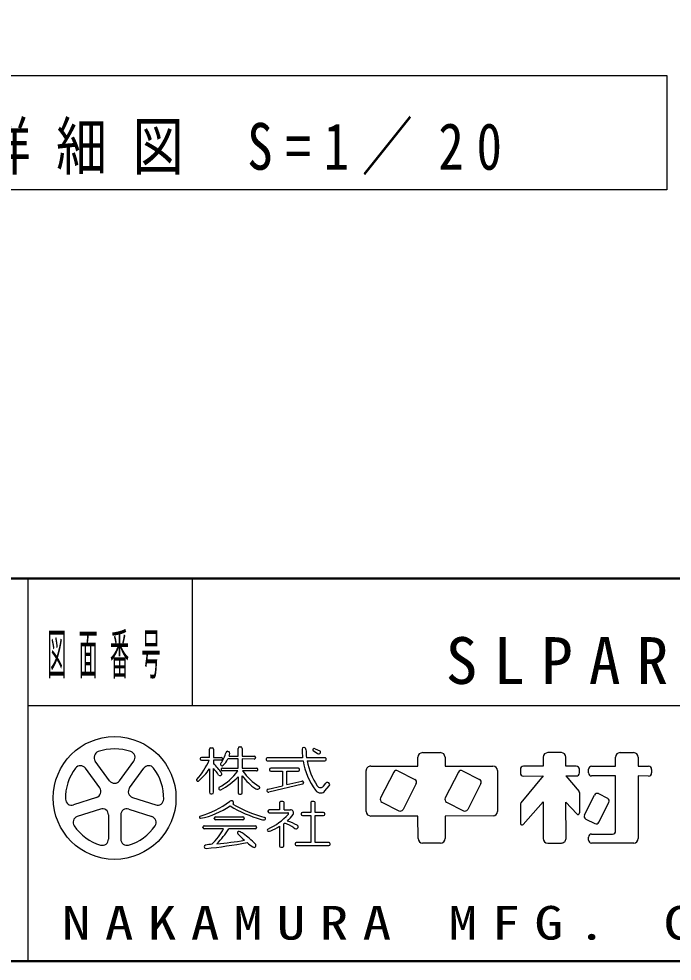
# Model space of a CAD drawing. Units: millimetres at full size, with parts at other scales. Extents: x 0 to 15000, y -1655 to 10280.
# Drawn here: x 12460 to 13894, y 0 to 2068 of the extents above; entities that cross this region are included whole.
import ezdxf

# ---------------------------------------------------------------- set-up
doc = ezdxf.new("R2010")
doc.units = ezdxf.units.MM
doc.layers.add('FMT-TXT', color=2, linetype='Continuous')
doc.layers.add('外形', color=2, linetype='Continuous', lineweight=25)
doc.layers.add('文字', color=2, linetype='Continuous', lineweight=13)
doc.styles.add('ＭＳ ゴシック', font='')
doc.styles.get('ＭＳ ゴシック').set_extended_font_data('MS Gothic')

msp = doc.modelspace()

# ---------------------------------------------------------------- linework, layer by layer
at = {"layer": '外形', "color": 7, "lineweight": 50}
msp.add_line((15000, 840), (0, 840), dxfattribs=at)
at = {"layer": '外形', "color": 7}
for p, q in [((12480, 840), (12480, 0)), ((15000, 560), (12480, 560))]:
    msp.add_line(p, q, dxfattribs=at)
at = {"layer": '外形', "color": 3}
msp.add_line((12840, 840), (12840, 560), dxfattribs=at)
at = {"layer": '外形'}
for p, q in [((12878.199, 447.233), (12878.199, 464.951)), ((12881.559, 468.311), (12883.891, 468.311)), ((12887.251, 464.953), (12887.261, 447.233)), ((12918.905, 460.296), (12920.68, 459.755)), ((12941.071, 449.633), (12941.071, 466.878)), ((12944.431, 470.238), (12946.887, 470.238)), ((12950.247, 466.884), (12950.278, 449.633)), ((13085.817, 468.736), (13085.08, 468.736)), ((13105.886, 465.268), (13105.722, 465.104)), ((13105.95, 462.537), (13115.616, 455.802)), ((13110.029, 466.078), (13120.227, 461.774)), ((13121.783, 457.388), (13121.827, 457.476)), ((13345.874, 457.511), (13385.085, 457.511)), ((13650.434, 457.511), (13620.658, 457.511)), ((13779.334, 457.511), (13809.059, 457.511)), ((12659.216, 395.865), (12627.799, 439.106)), ((12680.962, 395.865), (12712.379, 439.106)), ((12857.769, 444.545), (12857.769, 443.801)), ((12860.455, 441.113), (12877.769, 441.101)), ((12878.199, 447.233), (12860.457, 447.233)), ((12887.261, 447.233), (12904.12, 447.233)), ((12904.122, 441.113), (12887.261, 441.101)), ((12887.261, 441.101), (12887.261, 432.762)), ((12906.808, 444.545), (12906.808, 443.801)), ((12941.071, 443.608), (12918.653, 443.608)), ((12921.256, 449.633), (12941.071, 449.633)), ((12941.071, 423.559), (12941.071, 443.608)), ((12950.278, 449.633), (12976.542, 449.633)), ((12976.537, 443.563), (12950.278, 443.608)), ((12950.278, 443.608), (12950.278, 423.559)), ((12979.23, 446.945), (12979.23, 446.251)), ((13002.454, 443.692), (13002.454, 442.083)), ((13082.705, 446.38), (13005.142, 446.38)), ((13005.142, 439.395), (13083.595, 439.395)), ((13131.626, 446.439), (13091.378, 446.39)), ((13092.51, 439.395), (13131.629, 439.395)), ((13134.317, 442.083), (13134.317, 443.751)), ((13335.794, 428.108), (13335.794, 447.431)), ((13395.165, 447.497), (13395.293, 428.108)), ((13610.578, 447.46), (13610.521, 427.594)), ((13660.514, 427.594), (13660.514, 447.431)), ((13769.254, 427.594), (13769.254, 447.431)), ((13819.139, 447.486), (13819.248, 427.594)), ((12637.47, 380.065), (12606.053, 423.306)), ((12702.709, 380.065), (12734.125, 423.306)), ((12878.199, 422.238), (12878.199, 370.479)), ((12887.191, 370.475), (12887.261, 422.722)), ((12904.055, 420.222), (12904.055, 420.899)), ((12904.181, 429.424), (12904.233, 429.391)), ((12940.429, 417.534), (12906.743, 417.534)), ((12906.745, 423.587), (12941.071, 423.559)), ((12950.278, 423.559), (12981.619, 423.559)), ((12981.619, 417.533), (12950.993, 417.534)), ((12984.307, 420.871), (12984.307, 420.221)), ((13010.211, 420.733), (13010.211, 419.527)), ((13012.893, 416.839), (13038.528, 416.788)), ((13073.337, 423.421), (13012.899, 423.421)), ((13038.528, 416.789), (13038.528, 384.978)), ((13048.256, 387.312), (13048.256, 416.789)), ((13048.256, 416.789), (13073.337, 416.789)), ((13076.025, 419.477), (13076.025, 420.733)), ((13222.195, 328.548), (13222.195, 418.076)), ((13232.28, 428.156), (13335.794, 428.108)), ((13282.646, 414.909), (13253.664, 358.028)), ((13291.685, 417.846), (13329.138, 398.763)), ((13395.293, 428.108), (13500.425, 428.108)), ((13424.526, 414.909), (13395.544, 358.028)), ((13433.565, 417.846), (13471.018, 398.763)), ((13510.505, 418.028), (13510.505, 328.679)), ((13560.556, 420.874), (13560.556, 412.976)), ((13610.521, 427.594), (13567.276, 427.594)), ((13683.272, 427.712), (13660.514, 427.594)), ((13690.027, 413.015), (13690.027, 420.992)), ((13709.882, 413.015), (13709.882, 421.009)), ((13716.619, 427.729), (13769.254, 427.594)), ((13819.248, 427.594), (13841.733, 427.594)), ((13848.453, 420.874), (13848.453, 412.981)), ((12851.389, 395.149), (12850.961, 395.432)), ((12902.518, 407.239), (12903.462, 407.704)), ((12941.071, 404.525), (12941.071, 369.661)), ((12950.244, 369.658), (12950.278, 406.285)), ((13048.256, 387.312), (13080.633, 395.077)), ((13610.521, 406.295), (13561.744, 347.491)), ((13567.283, 406.256), (13610.521, 406.295)), ((13660.514, 406.295), (13683.307, 406.295)), ((13660.514, 406.295), (13689.243, 371.994)), ((13769.254, 406.295), (13716.602, 406.295)), ((13769.437, 285.656), (13769.254, 406.295)), ((13819.248, 406.295), (13819.248, 269.163)), ((13841.723, 406.261), (13819.248, 406.295)), ((12898.623, 378.124), (12898.839, 377.639)), ((12987.916, 379.031), (12988.404, 379.593)), ((13004.479, 373.614), (13004.472, 373.661)), ((13007.013, 377.419), (13038.528, 384.978)), ((13082.276, 388.218), (13008.575, 370.834)), ((13084.657, 392.699), (13084.745, 392.378)), ((13121.715, 380.916), (13121.959, 380.916)), ((13128.471, 384.01), (13133.906, 390.679)), ((13131.769, 373.373), (13141.097, 384.818)), ((13332.074, 389.724), (13303.092, 332.843)), ((13473.954, 389.724), (13444.972, 332.843)), ((12630.75, 359.383), (12579.916, 342.866)), ((12709.429, 359.383), (12760.262, 342.866)), ((12881.559, 367.119), (12883.831, 367.119)), ((12944.431, 366.301), (12946.884, 366.301)), ((13122.543, 369.043), (13122.653, 369.043)), ((13690.027, 369.836), (13690.027, 325.229)), ((13700.95, 320.886), (13722.905, 364.543)), ((13731.928, 367.527), (13751.979, 357.443)), ((12639.056, 333.819), (12588.223, 317.302)), ((12701.122, 333.819), (12751.955, 317.302)), ((13032.22, 332.113), (13009.36, 332.113)), ((13032.22, 347.897), (13032.22, 332.113)), ((13039.341, 350.59), (13034.908, 350.59)), ((13042.029, 332.113), (13042.029, 347.902)), ((13042.029, 332.113), (13056.075, 332.113)), ((13100.398, 347.896), (13100.446, 326.089)), ((13107.321, 350.59), (13103.086, 350.59)), ((13110.009, 326.089), (13110.009, 347.902)), ((13256.601, 348.99), (13294.054, 329.907)), ((13398.481, 348.99), (13435.934, 329.907)), ((13560.97, 345.345), (13560.97, 302.102)), ((13610.521, 349.941), (13566.862, 299.893)), ((13610.521, 349.941), (13610.521, 269.163)), ((13660.642, 269.179), (13660.514, 348.799)), ((13660.514, 348.799), (13684.19, 322.959)), ((13733.008, 304.763), (13754.964, 348.42)), ((12656.649, 321.037), (12656.649, 267.587)), ((12683.529, 321.037), (12683.529, 267.587)), ((12888.948, 312.949), (12888.948, 313.985)), ((12891.632, 316.673), (12911.066, 316.704)), ((12951.603, 310.261), (12891.636, 310.261)), ((12911.066, 316.704), (12951.603, 316.704)), ((12954.291, 314.016), (12954.291, 312.949)), ((13001.541, 312.552), (13001.541, 312.476)), ((13006.672, 329.425), (13006.672, 328.135)), ((13009.36, 325.447), (13050.391, 325.447)), ((13079.65, 323.401), (13079.65, 322.176)), ((13082.329, 319.488), (13100.446, 319.422)), ((13100.446, 326.089), (13082.338, 326.089)), ((13100.446, 319.422), (13100.446, 260.344)), ((13128.824, 326.031), (13110.009, 326.089)), ((13110.009, 260.344), (13110.009, 319.422)), ((13110.009, 319.422), (13128.816, 319.422)), ((13131.504, 322.11), (13131.504, 323.343)), ((13335.794, 318.468), (13232.275, 318.468)), ((13335.921, 269.137), (13335.794, 318.468)), ((13500.438, 318.599), (13395.293, 318.468)), ((13395.293, 318.468), (13395.293, 269.163)), ((13703.934, 311.863), (13723.985, 301.779)), ((12864.063, 293.266), (12864.063, 294.287)), ((12909.38, 290.578), (12866.751, 290.578)), ((12866.763, 296.975), (12878.797, 296.924)), ((12878.797, 296.924), (12978.779, 296.924)), ((12978.779, 290.578), (12920.803, 290.578)), ((12981.467, 294.236), (12981.467, 293.266)), ((12997.449, 309.956), (12999.021, 309.956)), ((13031.966, 295.855), (13031.966, 252.514)), ((13041.237, 252.518), (13041.237, 301.23)), ((13709.882, 265.803), (13709.882, 272.206)), ((13716.602, 278.926), (13762.717, 278.926)), ((13034.654, 249.826), (13038.549, 249.826)), ((13066.015, 257.656), (13066.015, 256.161)), ((13100.446, 260.344), (13068.703, 260.344)), ((13068.703, 253.473), (13140.147, 253.473)), ((13140.143, 260.379), (13110.009, 260.344)), ((13142.835, 256.161), (13142.835, 257.691)), ((13385.213, 259.083), (13346.001, 259.083)), ((13620.601, 259.083), (13650.562, 259.083)), ((13809.168, 259.083), (13716.602, 259.083))]:
    msp.add_line(p, q, dxfattribs=at)
at = {"layer": '外形', "color": 7, "lineweight": 50}
msp.add_lwpolyline([(0, 0), (0, 10280), (15000, 10280), (15000, 0)], close=True, dxfattribs=at)
at = {"layer": '外形'}
msp.add_circle((12670.089, 358.034), 134.734, dxfattribs=at)
for centre, radius, start, end in [((12638.673, 447.006), 13.44, 109.44841, 216), ((12670.089, 358.034), 107.796, 70.55159, 109.44841), ((12701.506, 447.006), 13.44, 324, 70.55159), ((12881.559, 464.951), 3.36, 90, 180), ((12883.891, 464.951), 3.36, 0.03071, 90), ((12847.891, 475.517), 69.06, 323.32664, 345.25207), ((12917.925, 457.082), 3.36, 73.05496, 165.25207), ((12919.7, 456.541), 3.36, 348.15042, 73.05496), ((12874.324, 466.061), 49.724, 340.70702, 348.15042), ((12944.431, 466.878), 3.36, 90, 180), ((12946.887, 466.878), 3.36, 0.10171, 90), ((13229.594, 462.993), 147.893, 179.05504, 186.44956), ((13085.08, 465.376), 3.36, 90, 179.05504), ((13085.817, 464.536), 4.2, 0.73865, 90), ((13237.827, 466.496), 147.822, 180.73865, 187.81715), ((13106.91, 463.916), 1.68, 135, 235.13411), ((13108.559, 462.595), 3.78, 67.11966, 135), ((13118.017, 459.248), 4.2, 235.13411, 333.70884), ((13119.002, 458.871), 3.15, 333.70884, 67.11966), ((13345.874, 447.431), 10.08, 90, 180), ((13385.085, 447.431), 10.08, 0.37848, 90), ((13620.658, 447.431), 10.08, 90, 179.83438), ((13650.434, 447.431), 10.08, 0, 90), ((13779.334, 447.431), 10.08, 90, 180), ((13809.059, 447.431), 10.08, 0.31285, 90), ((12727.483, 507.329), 164.231, 318.53178, 336.218), ((12860.457, 444.545), 2.688, 90, 180), ((12860.457, 443.801), 2.688, 180, 269.96094), ((12905.976, 432.264), 3.36, 143.32664, 237.70815), ((12904.12, 444.545), 2.688, 0, 90), ((12904.12, 443.801), 2.688, 270.03997, 0), ((12874.324, 466.061), 49.724, 313.1417, 333.15639), ((12976.542, 446.251), 2.688, 269.90077, 0), ((12976.542, 446.945), 2.688, 0, 90), ((13005.142, 443.692), 2.688, 90, 180), ((13005.142, 442.083), 2.688, 180, 270), ((13229.594, 462.993), 147.893, 189.18129, 216.51269), ((13237.827, 466.496), 147.822, 190.56412, 213.61207), ((13131.629, 443.751), 2.688, 0, 90.06898), ((13131.629, 442.083), 2.688, 270, 0), ((12670.089, 358.034), 107.796, 142.55159, 181.44841), ((12595.18, 415.407), 13.44, 36, 142.55159), ((12744.998, 415.407), 13.44, 37.44841, 144), ((12670.089, 358.034), 107.796, 358.55159, 37.44841), ((12783.773, 482.966), 112.268, 308.62833, 327.25422), ((12835.088, 369.796), 81.772, 31.45806, 50.35526), ((12804.645, 348.098), 111.329, 32.81567, 42.09068), ((12842.953, 486.765), 119.56, 298.38978, 324.61681), ((12906.743, 420.899), 2.688, 89.95342, 180), ((12906.743, 420.222), 2.688, 180, 270), ((12906.028, 432.231), 3.36, 237.70815, 313.1417), ((13064.966, 501.278), 141.431, 216.30733, 236.72135), ((12981.619, 420.871), 2.688, 0, 90), ((12981.619, 420.221), 2.688, 269.99752, 0), ((13012.899, 420.733), 2.688, 90, 180), ((13012.899, 419.527), 2.688, 180, 269.8862), ((13073.337, 420.733), 2.688, 0, 90), ((13073.337, 419.477), 2.688, 270, 0), ((13232.275, 418.076), 10.08, 89.97387, 180), ((13288.634, 411.858), 6.72, 63, 153), ((13430.514, 411.858), 6.72, 63, 153), ((13500.425, 418.028), 10.08, 0, 90), ((13567.276, 420.874), 6.72, 90, 180), ((13683.307, 420.992), 6.72, 0, 90.29595), ((13716.602, 421.009), 6.72, 89.85289, 180), ((13841.733, 420.874), 6.72, 0, 90), ((12670.089, 403.765), 13.44, 216, 324), ((12852.119, 397.184), 2.1, 138.53178, 236.5396), ((12852.547, 396.901), 2.1, 236.5396, 308.62833), ((12901.032, 410.252), 3.36, 212.81567, 296.25232), ((12901.975, 410.717), 3.36, 296.25232, 31.45806), ((12832.363, 508.932), 150.726, 298.15867, 316.15596), ((13038.261, 469.468), 108.32, 215.68313, 237.27131), ((13081.416, 391.81), 3.36, 15.34193, 103.48779), ((13326.087, 392.775), 6.72, 333, 63), ((13467.967, 392.775), 6.72, 333, 63), ((13567.276, 412.976), 6.72, 180, 270.05143), ((13683.307, 413.015), 6.72, 270, 0), ((13716.602, 413.015), 6.72, 180, 270), ((13841.733, 412.981), 6.72, 269.91201, 0), ((12626.596, 372.165), 13.44, 288, 36), ((12713.582, 372.165), 13.44, 144, 252), ((12901.077, 379.219), 2.688, 118.38978, 204.04766), ((12901.908, 379.008), 3.36, 204.04766, 298.15867), ((12983.33, 383.999), 6.72, 237.27131, 319.03632), ((12985.886, 380.793), 2.688, 319.03632, 56.72135), ((13007.796, 374.152), 3.36, 103.48779, 188.39767), ((13007.803, 374.105), 3.36, 188.39767, 283.27187), ((13081.504, 391.489), 3.36, 283.27187, 15.34193), ((13122.543, 383.743), 14.7, 216.51269, 270), ((13121.715, 389.316), 8.4, 213.61207, 270), ((13121.959, 389.316), 8.4, 270, 320.82004), ((13122.653, 380.803), 11.76, 270, 320.82004), ((13137.502, 387.749), 4.638, 320.82004, 140.82004), ((12575.763, 355.649), 13.44, 181.44841, 288), ((12764.415, 355.649), 13.44, 252, 358.55159), ((12881.559, 370.479), 3.36, 180, 270), ((12883.831, 370.479), 3.36, 270, 359.92302), ((12927.135, 343.962), 7.777, 80.51157, 126.30669), ((12927.863, 348.318), 3.36, 359.89486, 80.51157), ((12944.431, 369.661), 3.36, 180, 270), ((12946.884, 369.661), 3.36, 270, 359.94756), ((13259.652, 354.977), 6.72, 153, 243), ((13401.532, 354.977), 6.72, 153, 243), ((13686.667, 369.836), 3.36, 0, 39.94734), ((13728.909, 361.524), 6.72, 63.30137, 153.30137), ((13748.96, 351.439), 6.72, 333.30137, 63.30137), ((12643.209, 321.037), 13.44, 0, 108), ((12696.969, 321.037), 13.44, 72, 180), ((12797.276, 520.7), 211.54, 286.5979, 306.30669), ((12824.86, 483.785), 173.726, 281.27769, 304.53893), ((13075.473, 595.104), 296.43, 239.12538, 253.54383), ((13089.965, 634.016), 331.255, 240.99984, 254.13419), ((12925.922, 348.321), 5.301, 310.55637, 359.89486), ((13009.36, 329.425), 2.688, 90, 180), ((13034.908, 347.902), 2.688, 90, 180.11549), ((13039.341, 347.902), 2.688, 0, 90), ((13056.075, 325.393), 6.72, 326.5956, 90), ((13103.086, 347.902), 2.688, 90, 180.12691), ((13107.321, 347.902), 2.688, 0, 90), ((13297.104, 335.894), 6.72, 243, 333), ((13438.984, 335.894), 6.72, 243, 333), ((13564.33, 345.345), 3.36, 140.32511, 180), ((12592.376, 304.52), 13.44, 108, 214.55159), ((12747.802, 304.52), 13.44, 325.44841, 72), ((12858.375, 315.72), 2.352, 106.5979, 281.27769), ((12891.636, 313.985), 2.688, 90.09097, 180), ((12891.636, 312.949), 2.688, 180, 270), ((12951.603, 314.016), 2.688, 0, 90), ((12951.603, 312.949), 2.688, 270, 0), ((12997.449, 330.956), 21, 253.54383, 270), ((12999.021, 312.476), 2.52, 270, 0), ((12998.601, 312.552), 2.94, 0, 74.13419), ((12951.859, 412.683), 134.4, 294.05223, 317.937), ((13009.36, 328.135), 2.688, 180, 270), ((13001.501, 361.384), 72.093, 311.47782, 326.5956), ((13050.391, 323.767), 1.68, 317.937, 90), ((13082.338, 323.401), 2.688, 90, 180), ((13082.338, 322.176), 2.688, 180, 269.79364), ((13128.816, 322.11), 2.688, 270, 0), ((13128.816, 323.343), 2.688, 0, 89.82496), ((13232.275, 328.548), 10.08, 180, 270), ((13500.425, 328.679), 10.08, 270.07124, 0), ((13686.667, 325.229), 3.36, 222.49695, 0), ((13706.953, 317.867), 6.72, 153.30137, 243.30137), ((12670.089, 358.034), 107.796, 214.55159, 253.44841), ((12670.089, 358.034), 107.796, 286.55159, 325.44841), ((12866.751, 294.287), 2.688, 89.75609, 180), ((12866.751, 293.266), 2.688, 180, 270), ((12783.33, 359.142), 143.49, 314.36877, 331.45657), ((12768.782, 384.851), 178.879, 314.66895, 328.19587), ((12978.779, 294.236), 2.688, 0, 90), ((12978.779, 293.266), 2.688, 270, 0), ((13007.663, 287.651), 2.52, 114.05223, 254.34738), ((12940.409, 445.475), 175.41, 294.3427, 301.46375), ((13001.501, 361.384), 72.093, 303.44766, 305.5445), ((13010.102, 213.071), 95.641, 55.91756, 69.61834), ((13015.362, 197.787), 114.705, 61.15895, 72.81614), ((13070.759, 302.72), 12.6, 235.91756, 255.58401), ((13068.668, 294.584), 4.2, 255.58401, 61.15895), ((13564.33, 302.102), 3.36, 180, 318.90041), ((13727.004, 307.783), 6.72, 243.30137, 333.30137), ((12942.363, 281.52), 2.898, 73.96526, 223.41964), ((13116.233, 446.054), 242.277, 223.41964, 228.2791), ((12935.042, 256.049), 29.4, 54.05931, 73.96526), ((12825.514, 104.967), 216.007, 44.77854, 54.05931), ((13009.249, 293.313), 8.4, 254.34738, 294.3427), ((13346.001, 269.163), 10.08, 180.14812, 270), ((13385.213, 269.163), 10.08, 270, 0), ((13620.601, 269.163), 10.08, 180, 270), ((13650.562, 269.163), 10.08, 270, 0.09198), ((13716.602, 272.206), 6.72, 90, 180), ((13762.717, 285.646), 6.72, 270, 0.08669), ((13809.168, 269.163), 10.08, 270, 0), ((12643.209, 267.587), 13.44, 253.44841, 0), ((12696.969, 267.587), 13.44, 180, 286.55159), ((12870.471, 251.056), 3.703, 100.57146, 275.28138), ((12895.243, 118.32), 138.73, 94.7858, 100.57146), ((12788.336, 1139.583), 896.018, 275.28138, 281.09041), ((12842.295, 918.946), 663.371, 274.51667, 279.78158), ((13116.233, 446.054), 242.277, 230.05909, 233.8086), ((12975.747, 254.044), 4.361, 233.8086, 44.77854), ((13034.654, 252.514), 2.688, 180, 270), ((13038.549, 252.514), 2.688, 270, 0.07609), ((13068.703, 257.656), 2.688, 90, 180), ((13068.703, 256.161), 2.688, 180, 270), ((13140.147, 257.691), 2.688, 0, 90.06778), ((13140.147, 256.161), 2.688, 270, 0), ((13716.602, 265.803), 6.72, 180, 270)]:
    msp.add_arc(centre, radius, start, end, dxfattribs=at)
at = {"layer": '文字', "lineweight": 25}
msp.add_lwpolyline([(13881.81, 1692.246), (11368.11, 1692.246), (11368.11, 1943.616), (13881.81, 1943.616)], close=True, dxfattribs=at)

# ---------------------------------------------------------------- texts
at = {"layer": 'FMT-TXT', "insert": (13920, 606.667), "char_height": 102.6, "attachment_point": 8, "style": 'ＭＳ ゴシック'}
msp.add_mtext('\\T1.5;SLPAR-301G', dxfattribs=at)
at = {"layer": '外形', "style": 'ＭＳ ゴシック'}
for s, insert, char_height, attachment_point in [('\\T1.64;\\W0.35;図面番号', (12660, 620), 87.98, 8), ('\\T1.5;\\W1.25;NAKAMURA\\~MFG.\\~CORPORATION', (12554.466, 46.07), 73.9, 7)]:
    msp.add_mtext(s, dxfattribs=dict(at, insert=insert, char_height=char_height, attachment_point=attachment_point))
at = {"layer": '文字', "insert": (12624.96, 1724.597), "char_height": 102.6, "attachment_point": 8, "style": 'ＭＳ ゴシック'}
msp.add_mtext('\\T1.5;\\W0.8;階段取付詳細図\\~S=1／20', dxfattribs=at)

doc.saveas('drawing.dxf')
